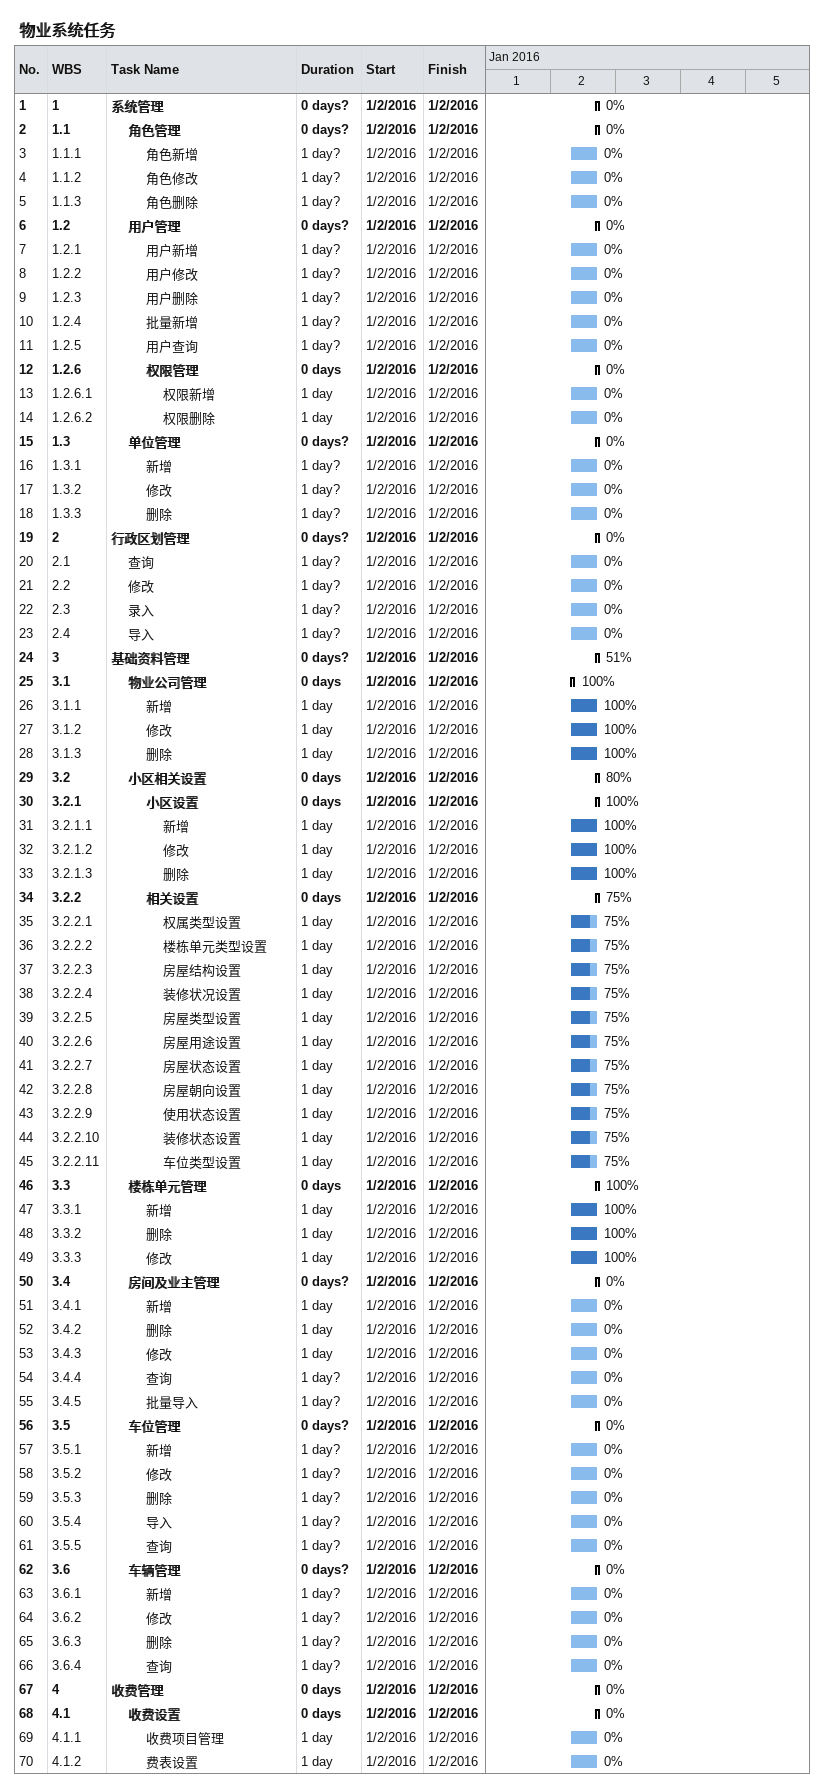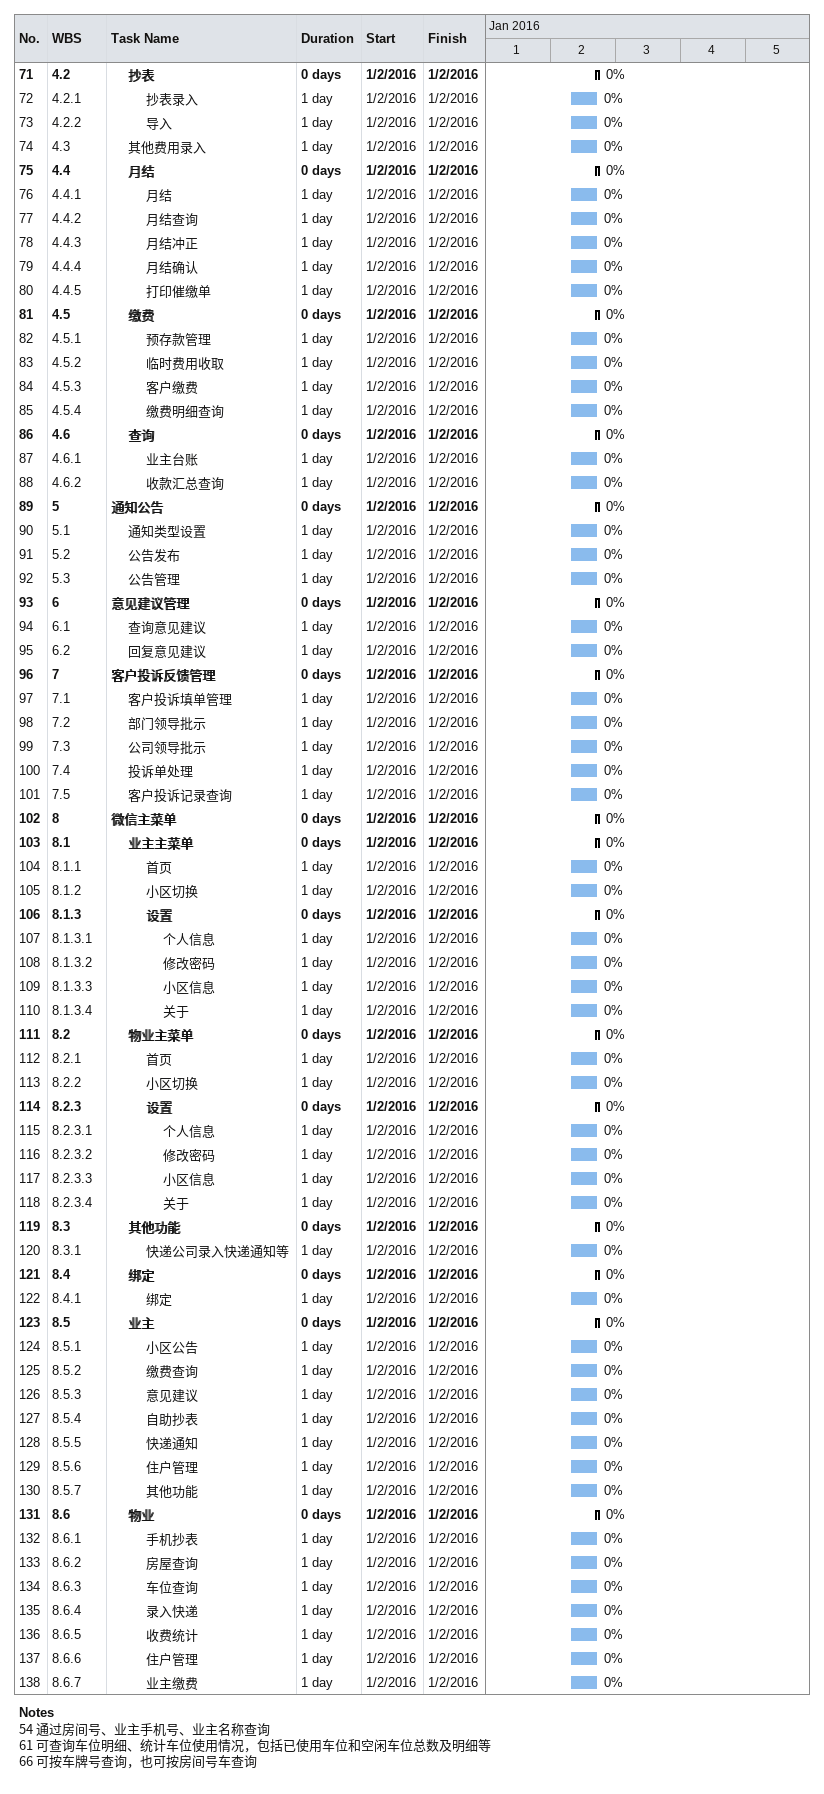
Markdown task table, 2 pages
物业系统任务

| ID | WBS | Task | Duration | Start | Finish | % complete |
|---|---|---|---|---|---|---|
| 1 | 1 | **系统管理** | 0d? | 2016-01-02 | 2016-01-02 | 0 |
| 2 | 1.1 | **角色管理** | 0d? | 2016-01-02 | 2016-01-02 | 0 |
| 3 | 1.1.1 | 角色新增 | 1d? | 2016-01-02 | 2016-01-02 | 0 |
| 4 | 1.1.2 | 角色修改 | 1d? | 2016-01-02 | 2016-01-02 | 0 |
| 5 | 1.1.3 | 角色删除 | 1d? | 2016-01-02 | 2016-01-02 | 0 |
| 6 | 1.2 | **用户管理** | 0d? | 2016-01-02 | 2016-01-02 | 0 |
| 7 | 1.2.1 | 用户新增 | 1d? | 2016-01-02 | 2016-01-02 | 0 |
| 8 | 1.2.2 | 用户修改 | 1d? | 2016-01-02 | 2016-01-02 | 0 |
| 9 | 1.2.3 | 用户删除 | 1d? | 2016-01-02 | 2016-01-02 | 0 |
| 10 | 1.2.4 | 批量新增 | 1d? | 2016-01-02 | 2016-01-02 | 0 |
| 11 | 1.2.5 | 用户查询 | 1d? | 2016-01-02 | 2016-01-02 | 0 |
| 12 | 1.2.6 | **权限管理** | 0d | 2016-01-02 | 2016-01-02 | 0 |
| 13 | 1.2.6.1 | 权限新增 | 1d | 2016-01-02 | 2016-01-02 | 0 |
| 14 | 1.2.6.2 | 权限删除 | 1d | 2016-01-02 | 2016-01-02 | 0 |
| 15 | 1.3 | **单位管理** | 0d? | 2016-01-02 | 2016-01-02 | 0 |
| 16 | 1.3.1 | 新增 | 1d? | 2016-01-02 | 2016-01-02 | 0 |
| 17 | 1.3.2 | 修改 | 1d? | 2016-01-02 | 2016-01-02 | 0 |
| 18 | 1.3.3 | 删除 | 1d? | 2016-01-02 | 2016-01-02 | 0 |
| 19 | 2 | **行政区划管理** | 0d? | 2016-01-02 | 2016-01-02 | 0 |
| 20 | 2.1 | 查询 | 1d? | 2016-01-02 | 2016-01-02 | 0 |
| 21 | 2.2 | 修改 | 1d? | 2016-01-02 | 2016-01-02 | 0 |
| 22 | 2.3 | 录入 | 1d? | 2016-01-02 | 2016-01-02 | 0 |
| 23 | 2.4 | 导入 | 1d? | 2016-01-02 | 2016-01-02 | 0 |
| 24 | 3 | **基础资料管理** | 0d? | 2016-01-02 | 2016-01-02 | 51 |
| 25 | 3.1 | **物业公司管理** | 0d | 2016-01-02 | 2016-01-02 | 100 |
| 26 | 3.1.1 | 新增 | 1d | 2016-01-02 | 2016-01-02 | 100 |
| 27 | 3.1.2 | 修改 | 1d | 2016-01-02 | 2016-01-02 | 100 |
| 28 | 3.1.3 | 删除 | 1d | 2016-01-02 | 2016-01-02 | 100 |
| 29 | 3.2 | **小区相关设置** | 0d | 2016-01-02 | 2016-01-02 | 80 |
| 30 | 3.2.1 | **小区设置** | 0d | 2016-01-02 | 2016-01-02 | 100 |
| 31 | 3.2.1.1 | 新增 | 1d | 2016-01-02 | 2016-01-02 | 100 |
| 32 | 3.2.1.2 | 修改 | 1d | 2016-01-02 | 2016-01-02 | 100 |
| 33 | 3.2.1.3 | 删除 | 1d | 2016-01-02 | 2016-01-02 | 100 |
| 34 | 3.2.2 | **相关设置** | 0d | 2016-01-02 | 2016-01-02 | 75 |
| 35 | 3.2.2.1 | 权属类型设置 | 1d | 2016-01-02 | 2016-01-02 | 75 |
| 36 | 3.2.2.2 | 楼栋单元类型设置 | 1d | 2016-01-02 | 2016-01-02 | 75 |
| 37 | 3.2.2.3 | 房屋结构设置 | 1d | 2016-01-02 | 2016-01-02 | 75 |
| 38 | 3.2.2.4 | 装修状况设置 | 1d | 2016-01-02 | 2016-01-02 | 75 |
| 39 | 3.2.2.5 | 房屋类型设置 | 1d | 2016-01-02 | 2016-01-02 | 75 |
| 40 | 3.2.2.6 | 房屋用途设置 | 1d | 2016-01-02 | 2016-01-02 | 75 |
| 41 | 3.2.2.7 | 房屋状态设置 | 1d | 2016-01-02 | 2016-01-02 | 75 |
| 42 | 3.2.2.8 | 房屋朝向设置 | 1d | 2016-01-02 | 2016-01-02 | 75 |
| 43 | 3.2.2.9 | 使用状态设置 | 1d | 2016-01-02 | 2016-01-02 | 75 |
| 44 | 3.2.2.10 | 装修状态设置 | 1d | 2016-01-02 | 2016-01-02 | 75 |
| 45 | 3.2.2.11 | 车位类型设置 | 1d | 2016-01-02 | 2016-01-02 | 75 |
| 46 | 3.3 | **楼栋单元管理** | 0d | 2016-01-02 | 2016-01-02 | 100 |
| 47 | 3.3.1 | 新增 | 1d | 2016-01-02 | 2016-01-02 | 100 |
| 48 | 3.3.2 | 删除 | 1d | 2016-01-02 | 2016-01-02 | 100 |
| 49 | 3.3.3 | 修改 | 1d | 2016-01-02 | 2016-01-02 | 100 |
| 50 | 3.4 | **房间及业主管理** | 0d? | 2016-01-02 | 2016-01-02 | 0 |
| 51 | 3.4.1 | 新增 | 1d | 2016-01-02 | 2016-01-02 | 0 |
| 52 | 3.4.2 | 删除 | 1d | 2016-01-02 | 2016-01-02 | 0 |
| 53 | 3.4.3 | 修改 | 1d | 2016-01-02 | 2016-01-02 | 0 |
| 54 | 3.4.4 | 查询 | 1d? | 2016-01-02 | 2016-01-02 | 0 |
| 55 | 3.4.5 | 批量导入 | 1d? | 2016-01-02 | 2016-01-02 | 0 |
| 56 | 3.5 | **车位管理** | 0d? | 2016-01-02 | 2016-01-02 | 0 |
| 57 | 3.5.1 | 新增 | 1d? | 2016-01-02 | 2016-01-02 | 0 |
| 58 | 3.5.2 | 修改 | 1d? | 2016-01-02 | 2016-01-02 | 0 |
| 59 | 3.5.3 | 删除 | 1d? | 2016-01-02 | 2016-01-02 | 0 |
| 60 | 3.5.4 | 导入 | 1d? | 2016-01-02 | 2016-01-02 | 0 |
| 61 | 3.5.5 | 查询 | 1d? | 2016-01-02 | 2016-01-02 | 0 |
| 62 | 3.6 | **车辆管理** | 0d? | 2016-01-02 | 2016-01-02 | 0 |
| 63 | 3.6.1 | 新增 | 1d? | 2016-01-02 | 2016-01-02 | 0 |
| 64 | 3.6.2 | 修改 | 1d? | 2016-01-02 | 2016-01-02 | 0 |
| 65 | 3.6.3 | 删除 | 1d? | 2016-01-02 | 2016-01-02 | 0 |
| 66 | 3.6.4 | 查询 | 1d? | 2016-01-02 | 2016-01-02 | 0 |
| 67 | 4 | **收费管理** | 0d | 2016-01-02 | 2016-01-02 | 0 |
| 68 | 4.1 | **收费设置** | 0d | 2016-01-02 | 2016-01-02 | 0 |
| 69 | 4.1.1 | 收费项目管理 | 1d | 2016-01-02 | 2016-01-02 | 0 |
| 70 | 4.1.2 | 费表设置 | 1d | 2016-01-02 | 2016-01-02 | 0 |
| 71 | 4.2 | **抄表** | 0d | 2016-01-02 | 2016-01-02 | 0 |
| 72 | 4.2.1 | 抄表录入 | 1d | 2016-01-02 | 2016-01-02 | 0 |
| 73 | 4.2.2 | 导入 | 1d | 2016-01-02 | 2016-01-02 | 0 |
| 74 | 4.3 | 其他费用录入 | 1d | 2016-01-02 | 2016-01-02 | 0 |
| 75 | 4.4 | **月结** | 0d | 2016-01-02 | 2016-01-02 | 0 |
| 76 | 4.4.1 | 月结 | 1d | 2016-01-02 | 2016-01-02 | 0 |
| 77 | 4.4.2 | 月结查询 | 1d | 2016-01-02 | 2016-01-02 | 0 |
| 78 | 4.4.3 | 月结冲正 | 1d | 2016-01-02 | 2016-01-02 | 0 |
| 79 | 4.4.4 | 月结确认 | 1d | 2016-01-02 | 2016-01-02 | 0 |
| 80 | 4.4.5 | 打印催缴单 | 1d | 2016-01-02 | 2016-01-02 | 0 |
| 81 | 4.5 | **缴费** | 0d | 2016-01-02 | 2016-01-02 | 0 |
| 82 | 4.5.1 | 预存款管理 | 1d | 2016-01-02 | 2016-01-02 | 0 |
| 83 | 4.5.2 | 临时费用收取 | 1d | 2016-01-02 | 2016-01-02 | 0 |
| 84 | 4.5.3 | 客户缴费 | 1d | 2016-01-02 | 2016-01-02 | 0 |
| 85 | 4.5.4 | 缴费明细查询 | 1d | 2016-01-02 | 2016-01-02 | 0 |
| 86 | 4.6 | **查询** | 0d | 2016-01-02 | 2016-01-02 | 0 |
| 87 | 4.6.1 | 业主台账 | 1d | 2016-01-02 | 2016-01-02 | 0 |
| 88 | 4.6.2 | 收款汇总查询 | 1d | 2016-01-02 | 2016-01-02 | 0 |
| 89 | 5 | **通知公告** | 0d | 2016-01-02 | 2016-01-02 | 0 |
| 90 | 5.1 | 通知类型设置 | 1d | 2016-01-02 | 2016-01-02 | 0 |
| 91 | 5.2 | 公告发布 | 1d | 2016-01-02 | 2016-01-02 | 0 |
| 92 | 5.3 | 公告管理 | 1d | 2016-01-02 | 2016-01-02 | 0 |
| 93 | 6 | **意见建议管理** | 0d | 2016-01-02 | 2016-01-02 | 0 |
| 94 | 6.1 | 查询意见建议 | 1d | 2016-01-02 | 2016-01-02 | 0 |
| 95 | 6.2 | 回复意见建议 | 1d | 2016-01-02 | 2016-01-02 | 0 |
| 96 | 7 | **客户投诉反馈管理** | 0d | 2016-01-02 | 2016-01-02 | 0 |
| 97 | 7.1 | 客户投诉填单管理 | 1d | 2016-01-02 | 2016-01-02 | 0 |
| 98 | 7.2 | 部门领导批示 | 1d | 2016-01-02 | 2016-01-02 | 0 |
| 99 | 7.3 | 公司领导批示 | 1d | 2016-01-02 | 2016-01-02 | 0 |
| 100 | 7.4 | 投诉单处理 | 1d | 2016-01-02 | 2016-01-02 | 0 |
| 101 | 7.5 | 客户投诉记录查询 | 1d | 2016-01-02 | 2016-01-02 | 0 |
| 102 | 8 | **微信主菜单** | 0d | 2016-01-02 | 2016-01-02 | 0 |
| 103 | 8.1 | **业主主菜单** | 0d | 2016-01-02 | 2016-01-02 | 0 |
| 104 | 8.1.1 | 首页 | 1d | 2016-01-02 | 2016-01-02 | 0 |
| 105 | 8.1.2 | 小区切换 | 1d | 2016-01-02 | 2016-01-02 | 0 |
| 106 | 8.1.3 | **设置** | 0d | 2016-01-02 | 2016-01-02 | 0 |
| 107 | 8.1.3.1 | 个人信息 | 1d | 2016-01-02 | 2016-01-02 | 0 |
| 108 | 8.1.3.2 | 修改密码 | 1d | 2016-01-02 | 2016-01-02 | 0 |
| 109 | 8.1.3.3 | 小区信息 | 1d | 2016-01-02 | 2016-01-02 | 0 |
| 110 | 8.1.3.4 | 关于 | 1d | 2016-01-02 | 2016-01-02 | 0 |
| 111 | 8.2 | **物业主菜单** | 0d | 2016-01-02 | 2016-01-02 | 0 |
| 112 | 8.2.1 | 首页 | 1d | 2016-01-02 | 2016-01-02 | 0 |
| 113 | 8.2.2 | 小区切换 | 1d | 2016-01-02 | 2016-01-02 | 0 |
| 114 | 8.2.3 | **设置** | 0d | 2016-01-02 | 2016-01-02 | 0 |
| 115 | 8.2.3.1 | 个人信息 | 1d | 2016-01-02 | 2016-01-02 | 0 |
| 116 | 8.2.3.2 | 修改密码 | 1d | 2016-01-02 | 2016-01-02 | 0 |
| 117 | 8.2.3.3 | 小区信息 | 1d | 2016-01-02 | 2016-01-02 | 0 |
| 118 | 8.2.3.4 | 关于 | 1d | 2016-01-02 | 2016-01-02 | 0 |
| 119 | 8.3 | **其他功能** | 0d | 2016-01-02 | 2016-01-02 | 0 |
| 120 | 8.3.1 | 快递公司录入快递通知等 | 1d | 2016-01-02 | 2016-01-02 | 0 |
| 121 | 8.4 | **绑定** | 0d | 2016-01-02 | 2016-01-02 | 0 |
| 122 | 8.4.1 | 绑定 | 1d | 2016-01-02 | 2016-01-02 | 0 |
| 123 | 8.5 | **业主** | 0d | 2016-01-02 | 2016-01-02 | 0 |
| 124 | 8.5.1 | 小区公告 | 1d | 2016-01-02 | 2016-01-02 | 0 |
| 125 | 8.5.2 | 缴费查询 | 1d | 2016-01-02 | 2016-01-02 | 0 |
| 126 | 8.5.3 | 意见建议 | 1d | 2016-01-02 | 2016-01-02 | 0 |
| 127 | 8.5.4 | 自助抄表 | 1d | 2016-01-02 | 2016-01-02 | 0 |
| 128 | 8.5.5 | 快递通知 | 1d | 2016-01-02 | 2016-01-02 | 0 |
| 129 | 8.5.6 | 住户管理 | 1d | 2016-01-02 | 2016-01-02 | 0 |
| 130 | 8.5.7 | 其他功能 | 1d | 2016-01-02 | 2016-01-02 | 0 |
| 131 | 8.6 | **物业** | 0d | 2016-01-02 | 2016-01-02 | 0 |
| 132 | 8.6.1 | 手机抄表 | 1d | 2016-01-02 | 2016-01-02 | 0 |
| 133 | 8.6.2 | 房屋查询 | 1d | 2016-01-02 | 2016-01-02 | 0 |
| 134 | 8.6.3 | 车位查询 | 1d | 2016-01-02 | 2016-01-02 | 0 |
| 135 | 8.6.4 | 录入快递 | 1d | 2016-01-02 | 2016-01-02 | 0 |
| 136 | 8.6.5 | 收费统计 | 1d | 2016-01-02 | 2016-01-02 | 0 |
| 137 | 8.6.6 | 住户管理 | 1d | 2016-01-02 | 2016-01-02 | 0 |
| 138 | 8.6.7 | 业主缴费 | 1d | 2016-01-02 | 2016-01-02 | 0 |

Notes
- 54: 通过房间号、业主手机号、业主名称查询
- 61: 可查询车位明细、统计车位使用情况，包括已使用车位和空闲车位总数及明细等
- 66: 可按车牌号查询，也可按房间号车查询
